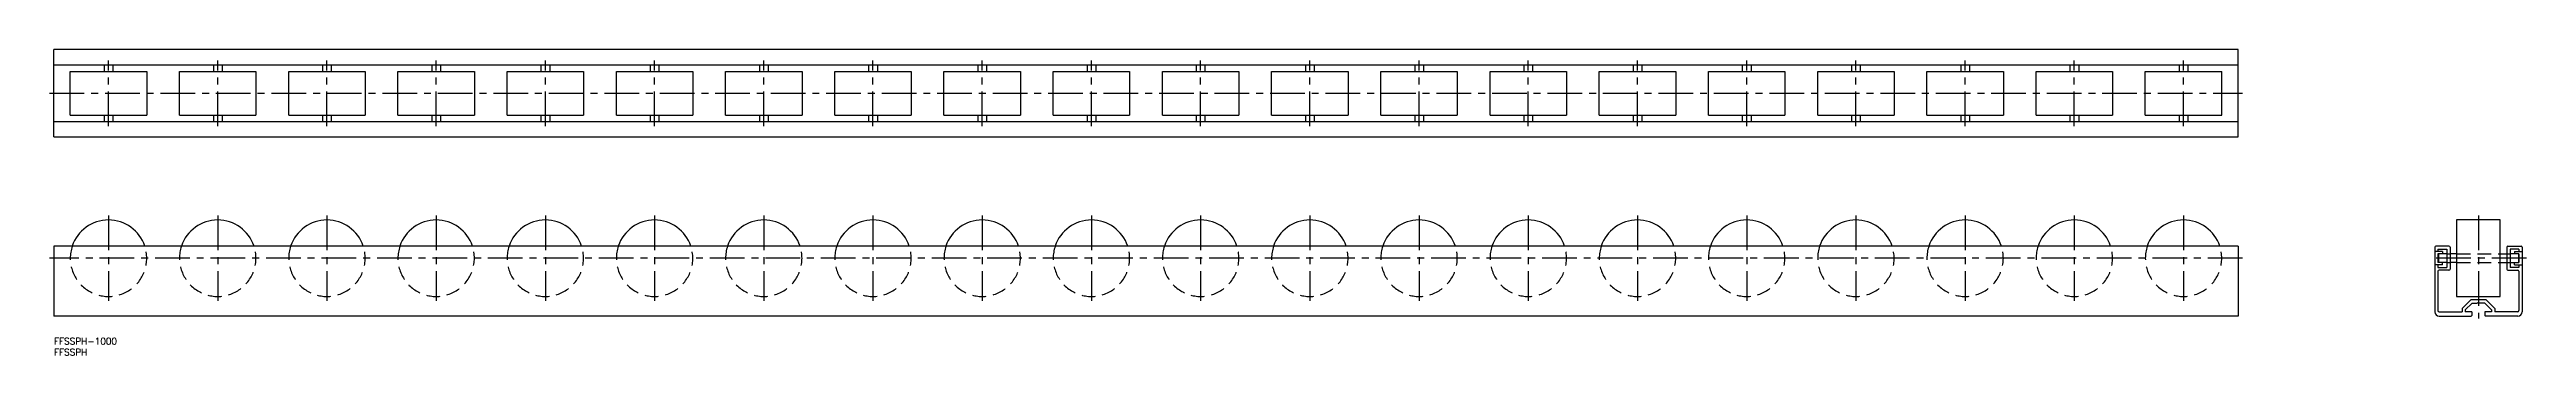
# Model space of a CAD drawing. Extents: x -2 to 1132, y -8 to 132.
import ezdxf

# ---------------------------------------------------------------- set-up
doc = ezdxf.new("R2010")
doc.units = 0
doc.header["$LTSCALE"] = 0.5
doc.linetypes.add('CENTER', pattern=[50.8, 31.75, -6.35, 6.35, -6.35])
doc.linetypes.add('DASHED', pattern=[19.05, 12.7, -6.35])
for name, color, linetype in [('MSM_CENTER', 1, 'CENTER'), ('MSM_CONTINUOUS', 7, 'CONTINUOUS'), ('MSM_DASHED', 4, 'DASHED'), ('MSM_PART_NUMBER', 7, 'CONTINUOUS')]:
    doc.layers.add(name, color=color, linetype=linetype)
doc.styles.get("Standard").update_dxf_attribs({"font": 'txt.shx', "height": 1, "bigfont": 'bigfont.shx'})

# ---------------------------------------------------------------- blocks, each defined once
blk = doc.blocks.new('*U2')
at = {"layer": 'MSM_PART_NUMBER'}
blk.add_text('FFSSPH-1000', height=3, dxfattribs=at).set_placement((0, -3))
blk = doc.blocks.new('*U3')
at = {"layer": 'MSM_PART_NUMBER'}
blk.add_text('FFSSPH', height=3, dxfattribs=at).set_placement((0, -8))

msp = doc.modelspace()

# ---------------------------------------------------------------- linework, layer by layer
at = {"layer": 'MSM_CENTER'}
for p, q in [((25, 97), (25, 127)), ((75, 97), (75, 127)), ((125, 97), (125, 127)), ((175, 97), (175, 127)), ((225, 97), (225, 127)), ((275, 97), (275, 127)), ((325, 97), (325, 127)), ((375, 97), (375, 127)), ((425, 97), (425, 127)), ((475, 97), (475, 127)), ((525, 97), (525, 127)), ((575, 97), (575, 127)), ((625, 97), (625, 127)), ((675, 97), (675, 127)), ((725, 97), (725, 127)), ((775, 97), (775, 127)), ((825, 97), (825, 127)), ((875, 97), (875, 127)), ((925, 97), (925, 127)), ((975, 97), (975, 127)), ((-2, 112), (1002, 112)), ((25, 56), (25, 17)), ((75, 56), (75, 17)), ((125, 56), (125, 17)), ((175, 56), (175, 17)), ((225, 56), (225, 17)), ((275, 56), (275, 17)), ((325, 56), (325, 17)), ((375, 56), (375, 17)), ((425, 56), (425, 17)), ((475, 56), (475, 17)), ((525, 56), (525, 17)), ((575, 56), (575, 17)), ((625, 56), (625, 17)), ((675, 56), (675, 17)), ((725, 56), (725, 17)), ((775, 56), (775, 17)), ((825, 56), (825, 17)), ((875, 56), (875, 17)), ((925, 56), (925, 17)), ((975, 56), (975, 17)), ((1110, 56), (1110, 8.9)), ((1002, 36.5), (-2, 36.5)), ((1132, 36.5), (1088, 36.5))]:
    msp.add_line(p, q, dxfattribs=at)
at = {"layer": 'MSM_CONTINUOUS'}
for p, q in [((0, 92), (0, 132)), ((1000, 132), (0, 132)), ((0, 125), (1000, 125)), ((23, 125), (23, 122)), ((27, 125), (27, 122)), ((73, 125), (73, 122)), ((77, 125), (77, 122)), ((123, 125), (123, 122)), ((127, 125), (127, 122)), ((173, 125), (173, 122)), ((177, 125), (177, 122)), ((223, 125), (223, 122)), ((227, 125), (227, 122)), ((273, 125), (273, 122)), ((277, 125), (277, 122)), ((323, 125), (323, 122)), ((327, 125), (327, 122)), ((373, 125), (373, 122)), ((377, 125), (377, 122)), ((423, 125), (423, 122)), ((427, 125), (427, 122)), ((473, 125), (473, 122)), ((477, 125), (477, 122)), ((523, 125), (523, 122)), ((527, 125), (527, 122)), ((573, 125), (573, 122)), ((577, 125), (577, 122)), ((623, 125), (623, 122)), ((627, 125), (627, 122)), ((673, 125), (673, 122)), ((677, 125), (677, 122)), ((723, 125), (723, 122)), ((727, 125), (727, 122)), ((773, 125), (773, 122)), ((777, 125), (777, 122)), ((823, 125), (823, 122)), ((827, 125), (827, 122)), ((873, 125), (873, 122)), ((877, 125), (877, 122)), ((923, 125), (923, 122)), ((927, 125), (927, 122)), ((973, 125), (973, 122)), ((977, 125), (977, 122)), ((1000, 92), (1000, 132)), ((7.5, 102), (7.5, 122)), ((7.5, 122), (42.5, 122)), ((42.5, 122), (42.5, 102)), ((57.5, 102), (57.5, 122)), ((57.5, 122), (92.5, 122)), ((92.5, 122), (92.5, 102)), ((107.5, 102), (107.5, 122)), ((107.5, 122), (142.5, 122)), ((142.5, 122), (142.5, 102)), ((157.5, 102), (157.5, 122)), ((157.5, 122), (192.5, 122)), ((192.5, 122), (192.5, 102)), ((207.5, 102), (207.5, 122)), ((207.5, 122), (242.5, 122)), ((242.5, 122), (242.5, 102)), ((257.5, 102), (257.5, 122)), ((257.5, 122), (292.5, 122)), ((292.5, 122), (292.5, 102)), ((307.5, 102), (307.5, 122)), ((307.5, 122), (342.5, 122)), ((342.5, 122), (342.5, 102)), ((357.5, 102), (357.5, 122)), ((357.5, 122), (392.5, 122)), ((392.5, 122), (392.5, 102)), ((407.5, 102), (407.5, 122)), ((407.5, 122), (442.5, 122)), ((442.5, 122), (442.5, 102)), ((457.5, 102), (457.5, 122)), ((457.5, 122), (492.5, 122)), ((492.5, 122), (492.5, 102)), ((507.5, 102), (507.5, 122)), ((507.5, 122), (542.5, 122)), ((542.5, 122), (542.5, 102)), ((557.5, 102), (557.5, 122)), ((557.5, 122), (592.5, 122)), ((592.5, 122), (592.5, 102)), ((607.5, 102), (607.5, 122)), ((607.5, 122), (642.5, 122)), ((642.5, 122), (642.5, 102)), ((657.5, 102), (657.5, 122)), ((657.5, 122), (692.5, 122)), ((692.5, 122), (692.5, 102)), ((707.5, 102), (707.5, 122)), ((707.5, 122), (742.5, 122)), ((742.5, 122), (742.5, 102)), ((757.5, 102), (757.5, 122)), ((757.5, 122), (792.5, 122)), ((792.5, 122), (792.5, 102)), ((807.5, 102), (807.5, 122)), ((807.5, 122), (842.5, 122)), ((842.5, 122), (842.5, 102)), ((857.5, 102), (857.5, 122)), ((857.5, 122), (892.5, 122)), ((892.5, 122), (892.5, 102)), ((907.5, 102), (907.5, 122)), ((907.5, 122), (942.5, 122)), ((942.5, 122), (942.5, 102)), ((957.5, 102), (957.5, 122)), ((957.5, 122), (992.5, 122)), ((992.5, 102), (992.5, 122)), ((0, 99), (1000, 99)), ((0, 92), (1000, 92)), ((7.5, 102), (42.5, 102)), ((23, 102), (23, 99)), ((27, 102), (27, 99)), ((57.5, 102), (92.5, 102)), ((73, 102), (73, 99)), ((77, 102), (77, 99)), ((107.5, 102), (142.5, 102)), ((123, 102), (123, 99)), ((127, 102), (127, 99)), ((157.5, 102), (192.5, 102)), ((173, 102), (173, 99)), ((177, 102), (177, 99)), ((207.5, 102), (242.5, 102)), ((223, 102), (223, 99)), ((227, 102), (227, 99)), ((257.5, 102), (292.5, 102)), ((273, 102), (273, 99)), ((277, 102), (277, 99)), ((307.5, 102), (342.5, 102)), ((323, 102), (323, 99)), ((327, 102), (327, 99)), ((357.5, 102), (392.5, 102)), ((373, 102), (373, 99)), ((377, 102), (377, 99)), ((407.5, 102), (442.5, 102)), ((423, 102), (423, 99)), ((427, 102), (427, 99)), ((457.5, 102), (492.5, 102)), ((473, 102), (473, 99)), ((477, 102), (477, 99)), ((507.5, 102), (542.5, 102)), ((523, 102), (523, 99)), ((527, 102), (527, 99)), ((557.5, 102), (592.5, 102)), ((573, 102), (573, 99)), ((577, 102), (577, 99)), ((607.5, 102), (642.5, 102)), ((623, 102), (623, 99)), ((627, 102), (627, 99)), ((657.5, 102), (692.5, 102)), ((673, 102), (673, 99)), ((677, 102), (677, 99)), ((707.5, 102), (742.5, 102)), ((723, 102), (723, 99)), ((727, 102), (727, 99)), ((757.5, 102), (792.5, 102)), ((773, 102), (773, 99)), ((777, 102), (777, 99)), ((807.5, 102), (842.5, 102)), ((823, 102), (823, 99)), ((827, 102), (827, 99)), ((857.5, 102), (892.5, 102)), ((873, 102), (873, 99)), ((877, 102), (877, 99)), ((907.5, 102), (942.5, 102)), ((923, 102), (923, 99)), ((927, 102), (927, 99)), ((957.5, 102), (992.5, 102)), ((973, 102), (973, 99)), ((977, 102), (977, 99)), ((1100, 54), (1100, 19)), ((1120, 54), (1100, 54)), ((1120, 19), (1120, 54)), ((0, 42), (0, 10)), ((1000, 42), (0, 42)), ((1000, 42), (1000, 10)), ((1090, 41.5), (1090, 39.5)), ((1091.5, 39.5), (1090, 39.5)), ((1090, 39.5), (1090, 33.5)), ((1093.5, 39.5), (1090, 39.5)), ((1096.5, 42), (1090.5, 42)), ((1091.5, 40.7), (1095.5, 40.7)), ((1091.5, 40.7), (1091.5, 39.5)), ((1095.5, 38.5), (1091.5, 38.5)), ((1091.5, 38.5), (1091.5, 34.5)), ((1095.5, 34.5), (1091.5, 34.5)), ((1091.8, 38.5), (1091.8, 34.5)), ((1091.8, 38.5), (1091.8, 34.5)), ((1093.5, 39.5), (1093.5, 38.5)), ((1093.5, 33.5), (1093.5, 34.5)), ((1095.5, 40.7), (1095.5, 32.3)), ((1097, 41.5), (1097, 31.5)), ((1100, 38.5), (1097, 38.5)), ((1100, 34.5), (1097, 34.5)), ((1120, 38.5), (1123, 38.5)), ((1120, 34.5), (1123, 34.5)), ((1123, 41.5), (1123, 31.5)), ((1123.5, 42), (1129.5, 42)), ((1128.5, 40.7), (1124.5, 40.7)), ((1124.5, 40.7), (1124.5, 32.3)), ((1128.5, 38.5), (1124.5, 38.5)), ((1124.5, 34.5), (1128.5, 34.5)), ((1126.5, 39.5), (1126.5, 38.5)), ((1126.5, 39.5), (1130, 39.5)), ((1126.5, 33.5), (1126.5, 34.5)), ((1128.3, 38.5), (1128.3, 34.5)), ((1128.5, 40.7), (1128.5, 39.5)), ((1128.5, 38.5), (1128.5, 34.5)), ((1130, 41.5), (1130, 17.5)), ((1091.5, 33.5), (1090, 33.5)), ((1090, 33.5), (1090, 17.5)), ((1093.5, 33.5), (1090, 33.5)), ((1091.5, 33.5), (1091.5, 32.3)), ((1091.5, 32.3), (1095.5, 32.3)), ((1091.5, 30.5), (1091.5, 17.5)), ((1096.5, 31), (1092, 31)), ((1123.5, 31), (1128, 31)), ((1128.5, 32.3), (1124.5, 32.3)), ((1126.5, 33.5), (1130, 33.5)), ((1128.5, 33.5), (1128.5, 32.3)), ((1128.5, 30.5), (1128.5, 17.5)), ((1090, 17.5), (1090, 12)), ((1091.5, 17.5), (1091.5, 12.5)), ((1092, 12), (1102.5, 12)), ((1100, 19), (1120, 19)), ((1106.5, 17.5), (1102.5, 13.5)), ((1102.5, 13.5), (1102.5, 12)), ((1104, 12.9), (1107.1, 16)), ((1104, 12.9), (1104, 12)), ((1107, 12), (1104, 12)), ((1113.5, 17.5), (1106.5, 17.5)), ((1107, 12), (1107, 10.3)), ((1107.1, 16), (1109.5, 16)), ((1110, 16.3), (1109.5, 16)), ((1110, 16.3), (1110.5, 16)), ((1112.9, 16), (1110.5, 16)), ((1116, 12.9), (1112.9, 16)), ((1116, 12), (1113, 12)), ((1113, 12), (1113, 10.3)), ((1113.5, 17.5), (1117.5, 13.5)), ((1116, 12.9), (1116, 12)), ((1117.5, 13.5), (1117.5, 12)), ((1128, 12), (1117.5, 12)), ((1128.5, 17.5), (1128.5, 12.5)), ((1128.5, 17.5), (1128.5, 12.5)), ((1130, 17.5), (1130, 12)), ((1130, 17.5), (1130, 12)), ((1000, 10), (0, 10)), ((1092, 10), (1106.7, 10)), ((1128, 10), (1113.3, 10))]:
    msp.add_line(p, q, dxfattribs=at)
for centre, radius, start, end in [((25, 36.5), 17.5, 18.3177, 161.6823), ((75, 36.5), 17.5, 18.3177, 161.6823), ((125, 36.5), 17.5, 18.3177, 161.6823), ((175, 36.5), 17.5, 18.3177, 161.6823), ((225, 36.5), 17.5, 18.3177, 161.6823), ((275, 36.5), 17.5, 18.3177, 161.6823), ((325, 36.5), 17.5, 18.3177, 161.6823), ((375, 36.5), 17.5, 18.3177, 161.6823), ((425, 36.5), 17.5, 18.3177, 161.6823), ((475, 36.5), 17.5, 18.3177, 161.6823), ((525, 36.5), 17.5, 18.3177, 161.6823), ((575, 36.5), 17.5, 18.3177, 161.6823), ((625, 36.5), 17.5, 18.3177, 161.6823), ((675, 36.5), 17.5, 18.3177, 161.6823), ((725, 36.5), 17.5, 18.3177, 161.6823), ((775, 36.5), 17.5, 18.3177, 161.6823), ((825, 36.5), 17.5, 18.3177, 161.6823), ((875, 36.5), 17.5, 18.3177, 161.6823), ((925, 36.5), 17.5, 18.3177, 161.6823), ((975, 36.5), 17.5, 18.3177, 161.6823), ((1090.5, 41.5), 0.5, 90, 180), ((1096.5, 41.5), 0.5, 0, 90), ((1123.5, 41.5), 0.5, 90, 180), ((1129.5, 41.5), 0.5, 0, 90), ((1092, 30.5), 0.5, 90, 180), ((1096.5, 31.5), 0.5, 270, 0), ((1123.5, 31.5), 0.5, 180, 270), ((1128, 30.5), 0.5, 360, 90), ((1092, 12), 2, 180, 270), ((1092, 12.5), 0.5, 180, 270), ((1128, 12.5), 0.5, 270, 360), ((1128, 12.5), 0.5, 270, 360), ((1128, 12), 2, 270, 0), ((1128, 12), 2, 270, 0), ((1106.7, 10.3), 0.3, 270, 0), ((1113.3, 10.3), 0.3, 180, 270)]:
    msp.add_arc(centre, radius, start, end, dxfattribs=at)
at = {"layer": 'MSM_DASHED'}
for p, q in [((1095.5, 38.5), (1097, 38.5)), ((1095.5, 34.5), (1097, 34.5)), ((1100, 38.5), (1120, 38.5)), ((1100, 34.5), (1120, 34.5)), ((1123, 38.5), (1124.5, 38.5)), ((1123, 34.5), (1124.5, 34.5))]:
    msp.add_line(p, q, dxfattribs=at)
for centre in [(25, 36.5), (75, 36.5), (125, 36.5), (175, 36.5), (225, 36.5), (275, 36.5), (325, 36.5), (375, 36.5), (425, 36.5), (475, 36.5), (525, 36.5), (575, 36.5), (625, 36.5), (675, 36.5), (725, 36.5), (775, 36.5), (825, 36.5), (875, 36.5), (925, 36.5), (975, 36.5)]:
    msp.add_arc(centre, 17.5, 161.6823, 18.3177, dxfattribs=at)

# ---------------------------------------------------------------- block references
at = {"layer": 'MSM_CONTINUOUS'}
for name in ['*U2', '*U3']:
    msp.add_blockref(name, (0, 0), dxfattribs=at)

doc.saveas('drawing.dxf')
